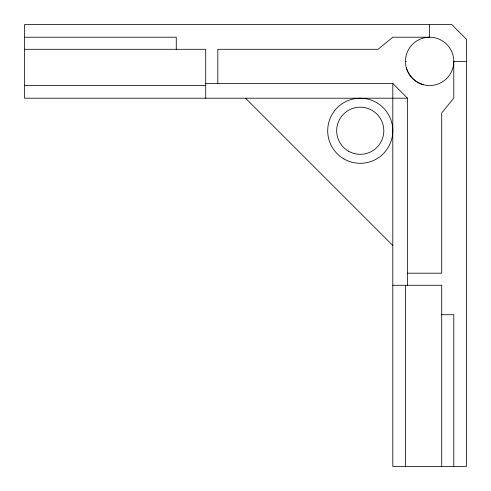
<?xml version="1.0" encoding="UTF-8"?>
<svg xmlns="http://www.w3.org/2000/svg" width="491" height="491" viewBox="0 0 491 491"><rect width="100%" height="100%" fill="white"/><g stroke="black" fill="none" stroke-linecap="round" stroke-linejoin="round"><path stroke-width="0.74" d="M24.55 37.218L176.269 37.218L176.269 49.296M24.55 49.296L205.729 49.296L205.729 98.2M405.468 61.375L406.29 61.375M466.45 61.375L453.782 61.375L453.782 98.2L441.704 112.93L441.704 273.18L407.53 273.18M205.729 83.47L392.8 83.47L407.53 98.2L407.53 285.271M24.55 85.532L205.729 85.532M407.53 98.2L24.55 98.2L24.55 24.55L451.72 24.55L466.45 39.28L466.45 466.45L392.8 466.45L392.8 83.47M392.8 285.271L441.704 285.271L441.704 466.45M441.704 314.731L453.782 314.731L453.782 466.45M423.371 84.71C415.196 82.371 408.629 75.804 406.29 67.629M245.5 98.2L392.8 245.5M429.625 24.55L429.625 37.218L392.8 37.218L378.07 49.296L217.82 49.296L217.82 83.47M405.468 285.271L405.468 466.45M412.544 78.456A24.157 24.157 0 0 0 452.96 67.629A24.157 24.157 0 0 0 423.371 38.04A24.157 24.157 0 0 0 412.544 78.456M343.97 158.943A32.553 32.553 0 0 0 392.8 130.753A32.553 32.553 0 0 0 343.97 102.564A32.553 32.553 0 0 0 343.97 158.943M348.463 151.167A23.568 23.568 0 0 0 383.815 130.753A23.568 23.568 0 0 0 348.463 110.34A23.568 23.568 0 0 0 348.463 151.167"/></g></svg>
